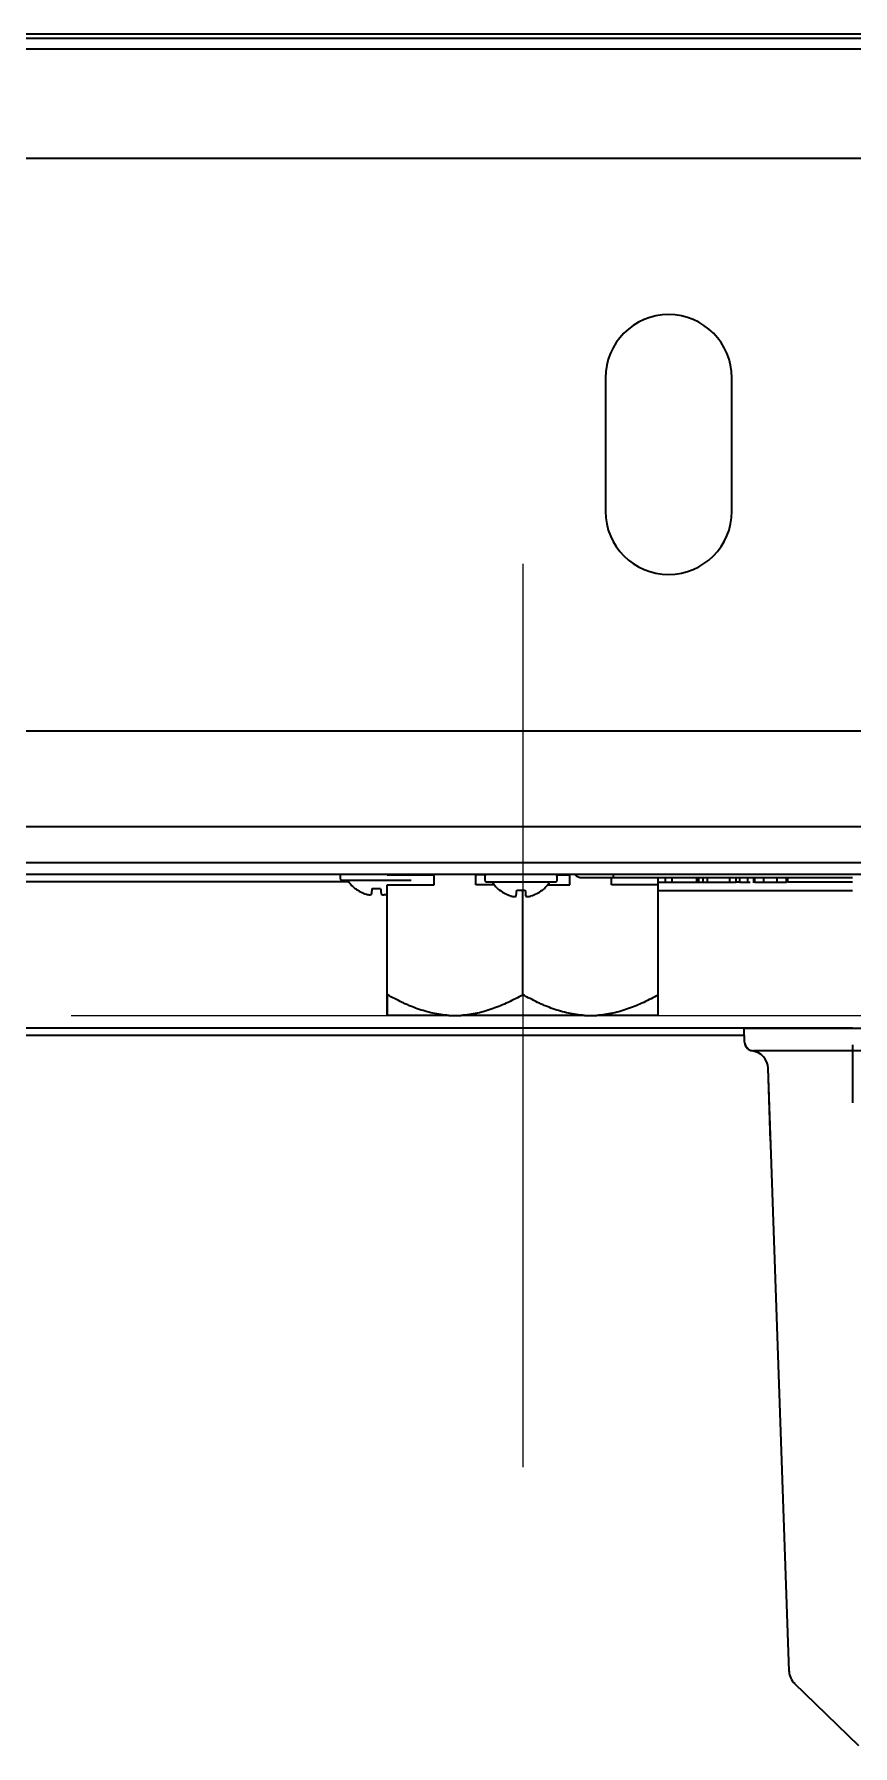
# Model space of a CAD drawing. Extents: x -760 to 4209, y 5795 to 10697.
# Drawn here: x 2443.2 to 2533.8, y 9448.5 to 9637.9 of the extents above; entities that cross this region are included whole.
import ezdxf

# ---------------------------------------------------------------- set-up
doc = ezdxf.new("R2010")
doc.units = 0
doc.header["$LTSCALE"] = 5
doc.layers.get('0').update_dxf_attribs({"linetype": 'CONTINUOUS', "lineweight": 0})
doc.layers.add('1', color=7, linetype='CONTINUOUS', true_color=0xffffff)

msp = doc.modelspace()

# ---------------------------------------------------------------- linework, layer by layer
at = {"color": 1}
for p, q in [((2497.26, 9579.32), (2497.26, 9479.32)), ((2447.26, 9529.32), (2547.26, 9529.32))]:
    msp.add_line(p, q, dxfattribs=at)
at = {"layer": '1', "color": 7, "linetype": 'Continuous', "lineweight": 35}
for p, q in [((2643.55, 9637.95), (1916.55, 9637.95)), ((2641.55, 9637.49), (1918.55, 9637.49)), ((2641.55, 9636.29), (1918.55, 9636.29)), ((1916.55, 9624.22), (2643.55, 9624.22)), ((2506.4, 9599.9), (2506.4, 9585.14)), ((2520.4, 9585.14), (2520.4, 9599.9)), ((1916.55, 9560.82), (2643.55, 9560.82)), ((2643.55, 9550.19), (1916.05, 9550.19)), ((1916.05, 9546.25), (2643.55, 9546.25)), ((2708.05, 9544.92), (1852.05, 9544.92)), ((2477.05, 9544.92), (2477.05, 9544.52)), ((2484.9, 9544.27), (2477.2, 9544.27)), ((2482.26, 9544.87), (2482.26, 9544.92)), ((2482.26, 9544.87), (2487.46, 9544.87)), ((2482.26, 9544.87), (2482.26, 9544.87)), ((2487.46, 9543.77), (2487.46, 9544.87)), ((2492.07, 9543.77), (2492.07, 9544.87)), ((2493.1, 9544.87), (2492.07, 9544.87)), ((2493.05, 9544.72), (2493.05, 9544.32)), ((2501.01, 9544.87), (2502.46, 9544.87)), ((2501.05, 9544.32), (2501.05, 9544.72)), ((2502.46, 9543.77), (2502.46, 9544.87)), ((2507.07, 9543.77), (2507.07, 9544.55)), ((2533.76, 9544.55), (2507.32, 9544.55)), ((2512.26, 9543.77), (2512.26, 9544.55)), ((2513.04, 9544.05), (2513.04, 9544.55)), ((2513.8, 9544.05), (2513.8, 9544.55)), ((2516.54, 9544.05), (2516.54, 9544.55)), ((2516.76, 9544.05), (2516.76, 9544.55)), ((2517.23, 9544.05), (2517.23, 9544.55)), ((2517.69, 9544.05), (2517.69, 9544.55)), ((2520.19, 9544.05), (2520.19, 9544.55)), ((2520.87, 9544.05), (2520.87, 9544.55)), ((2521.28, 9544.05), (2521.28, 9544.55)), ((2522.15, 9544.05), (2522.15, 9544.55)), ((2522.78, 9544.55), (2522.78, 9543.98)), ((2522.93, 9544.05), (2522.93, 9544.55)), ((2523.93, 9544.05), (2523.93, 9544.55)), ((2525.43, 9544.05), (2525.43, 9544.55)), ((2526.44, 9544.05), (2526.44, 9544.55)), ((2526.59, 9544.05), (2526.59, 9544.55)), ((2477.99, 9544.12), (2355.54, 9544.12)), ((2482.26, 9543.77), (2487.46, 9543.77)), ((2482.26, 9531.62), (2482.26, 9543.77)), ((2482.26, 9531.62), (2482.26, 9542.77)), ((2494.1, 9543.77), (2492.07, 9543.77)), ((2500.9, 9544.07), (2493.2, 9544.07)), ((2497.26, 9531.62), (2497.26, 9543.18)), ((2500.01, 9543.77), (2502.46, 9543.77)), ((2512.26, 9543.77), (2507.07, 9543.77)), ((2512.26, 9531.62), (2512.26, 9543.77)), ((2533.76, 9543.12), (2512.27, 9543.12)), ((2515.09, 9543.98), (2515.09, 9544.05)), ((2520.87, 9544.12), (2521.28, 9544.12)), ((2522.87, 9544.05), (2522.87, 9543.98)), ((2526.59, 9544.12), (2533.76, 9544.12)), ((2489.08, 9529.32), (2482.26, 9529.32)), ((2482.26, 9529.32), (2482.26, 9529.32)), ((2489.08, 9529.32), (2490.44, 9529.32)), ((2504.08, 9529.32), (2490.44, 9529.32)), ((2504.08, 9529.32), (2505.44, 9529.32)), ((2512.26, 9529.32), (2505.44, 9529.32)), ((2533.75, 9527.92), (2001.51, 9527.91)), ((2521.81, 9526.37), (2521.75, 9527.9)), ((2521.75, 9527.9), (2523.22, 9527.9)), ((2521.75, 9527.9), (2523.22, 9527.9)), ((2521.81, 9526.37), (2521.75, 9527.9)), ((2523.22, 9527.9), (2533.75, 9527.9)), ((2523.22, 9527.9), (2534.8, 9527.9)), ((2527.28, 9527.92), (2527.28, 9527.9)), ((2527.28, 9527.92), (2527.28, 9527.9)), ((2355.42, 9527.12), (2521.78, 9527.12)), ((2523.98, 9525.4), (2522.81, 9525.4)), ((2523.98, 9525.4), (2522.81, 9525.4)), ((2533.75, 9525.4), (2523.98, 9525.4)), ((2535.56, 9525.4), (2523.98, 9525.4)), ((2533.75, 9526.07), (2533.75, 9519.64)), ((2533.75, 9526.07), (2533.75, 9519.64)), ((2524.69, 9515.4), (2524.41, 9523.47)), ((2526.74, 9456.71), (2524.41, 9523.47)), ((2526.74, 9456.7), (2526.74, 9456.71)), ((2534.47, 9448.46), (2527.35, 9455.34))]:
    msp.add_line(p, q, dxfattribs=at)
for centre, radius, start, end in [((2513.4, 9599.9), 7, 0, 180), ((2513.4, 9585.14), 7, 180, 0), ((2477.34, 9544.52), 0.283, 180, 241.9275), ((2481.05, 9546.27), 3.74, 212.3241, 230.6111), ((2493.34, 9544.72), 0.283, 135.0997, 180), ((2493.34, 9544.32), 0.283, 180, 241.9275), ((2500.77, 9544.32), 0.283, 298.0725, 0), ((2500.77, 9544.72), 0.283, 0, 44.9003), ((2497.05, 9546.07), 3.74, 212.3241, 230.6111), ((2497.05, 9546.07), 3.74, 309.3791, 327.6759), ((2522.81, 9526.4), 1, 182, 270), ((2522.81, 9526.4), 1, 182, 270), ((2522.81, 9526.38), 1, 182, 262.3764), ((2522.41, 9523.4), 2, 2, 82.3764), ((2522.41, 9523.4), 2, 2, 82.3764), ((2528.74, 9456.77), 2, 182, 226)]:
    msp.add_arc(centre, radius, start, end, dxfattribs=at)
for centre, major_axis, ratio, start_param, end_param in [((2481.05, 9546.29), (3.62, 0.87), 0.997235, 3.804658, 4.177379), ((2480.8, 9546.33), (0.81, 3.6), 0.902278, 3.129444, 3.24631), ((2480.5, 9546.33), (0.38, 3.67), 0.420739, 3.280106, 3.396972), ((2480.76, 9546.29), (0.27, 3.72), 0.017407, 3.440796, 3.813517), ((2481.35, 9546.29), (0.27, -3.72), 0.017407, 5.611261, 5.983982), ((2481.61, 9546.33), (0.38, -3.67), 0.420739, 6.027806, 6.144672), ((2481.31, 9546.33), (0.81, -3.6), 0.902278, 6.178468, 6.295334), ((2497.05, 9546.09), (3.62, 0.87), 0.997235, 3.804658, 4.177379), ((2496.8, 9546.13), (0.81, 3.6), 0.902278, 3.129444, 3.24631), ((2496.5, 9546.13), (0.38, 3.67), 0.420739, 3.280106, 3.396972), ((2496.76, 9546.09), (0.27, 3.72), 0.017407, 3.440796, 3.813517), ((2497.35, 9546.09), (0.27, -3.72), 0.017407, 5.611261, 5.983982), ((2497.61, 9546.13), (0.38, -3.67), 0.420739, 6.027806, 6.144672), ((2497.31, 9546.13), (0.81, -3.6), 0.902278, 6.178468, 6.295334), ((2497.06, 9546.09), (3.62, -0.87), 0.997235, 5.247399, 5.62012), ((2528.74, 9456.78), (-2, -0.07), 0.99882, 0, 0.769766)]:
    msp.add_ellipse(centre, major_axis=major_axis, ratio=ratio, start_param=start_param, end_param=end_param, dxfattribs=at)
for points, knots in [([(2503.79, 9544.55), (2503.72, 9544.55), (2503.66, 9544.55), (2503.53, 9544.58), (2503.47, 9544.6), (2503.35, 9544.65), (2503.29, 9544.68), (2503.18, 9544.75), (2503.13, 9544.79), (2503.09, 9544.83)], [0, 0, 0, 0, 0.25, 0.25, 0.5, 0.5, 0.75, 0.75, 1, 1, 1, 1]), ([(2507.32, 9544.55), (2507.2, 9544.55), (2507.09, 9544.55), (2506.92, 9544.55), (2506.86, 9544.55), (2506.75, 9544.55), (2506.69, 9544.55), (2506.58, 9544.55), (2506.52, 9544.55), (2506.41, 9544.55), (2506.3, 9544.55), (2506.19, 9544.55), (2506.08, 9544.55), (2506.03, 9544.55), (2505.87, 9544.55), (2505.77, 9544.55), (2505.57, 9544.55), (2505.47, 9544.55), (2505.28, 9544.55), (2505.19, 9544.55), (2505.05, 9544.55), (2505.01, 9544.55), (2504.92, 9544.55), (2504.88, 9544.55), (2504.76, 9544.55), (2504.68, 9544.55), (2504.54, 9544.55), (2504.47, 9544.55), (2504.37, 9544.55), (2504.34, 9544.55), (2504.3, 9544.55), (2504.28, 9544.55), (2504.25, 9544.55), (2504.24, 9544.55), (2504.17, 9544.55), (2504.12, 9544.55), (2504.03, 9544.55), (2503.99, 9544.55), (2503.92, 9544.55), (2503.89, 9544.55), (2503.86, 9544.55), (2503.85, 9544.55), (2503.84, 9544.55), (2503.84, 9544.55), (2503.82, 9544.55), (2503.82, 9544.55), (2503.8, 9544.55), (2503.8, 9544.55), (2503.79, 9544.55), (2503.79, 9544.55), (2503.79, 9544.55)], [0, 0, 0, 0, 0.0625, 0.0625, 0.09375, 0.09375, 0.125, 0.125, 0.15625, 0.15625, 0.1875, 0.21875, 0.21875, 0.25, 0.25, 0.3125, 0.3125, 0.375, 0.375, 0.4375, 0.4375, 0.46875, 0.46875, 0.5, 0.5, 0.5625, 0.5625, 0.625, 0.625, 0.65625, 0.65625, 0.671875, 0.671875, 0.6875, 0.6875, 0.75, 0.75, 0.8125, 0.8125, 0.875, 0.875, 0.890625, 0.890625, 0.90625, 0.90625, 0.9375, 0.9375, 0.96875, 0.96875, 1, 1, 1, 1]), ([(2507.32, 9544.55), (2507.32, 9544.55), (2507.32, 9544.55), (2507.31, 9544.58), (2507.31, 9544.6), (2507.31, 9544.65), (2507.31, 9544.68), (2507.31, 9544.75), (2507.31, 9544.79), (2507.31, 9544.83)], [0, 0, 0, 0, 0.25, 0.25, 0.5, 0.5, 0.75, 0.75, 1, 1, 1, 1]), ([(2478.68, 9543.38), (2478.69, 9543.38), (2478.7, 9543.36), (2478.73, 9543.35), (2478.76, 9543.34), (2478.78, 9543.34), (2478.8, 9543.34), (2478.8, 9543.34), (2478.8, 9543.34), (2478.81, 9543.34), (2478.81, 9543.34), (2478.81, 9543.34), (2478.81, 9543.34), (2478.81, 9543.34), (2478.81, 9543.34), (2478.81, 9543.34), (2478.81, 9543.34)], [0, 0, 0, 0, 0.134719, 0.39601, 0.605093, 0.758296, 0.853566, 0.89743, 0.905102, 0.907409, 0.909051, 0.911013, 0.914396, 0.922569, 0.955126, 1, 1, 1, 1]), ([(2480.59, 9543.38), (2480.63, 9543.38), (2480.66, 9543.38), (2480.74, 9543.38), (2480.82, 9543.38), (2480.9, 9543.38), (2480.98, 9543.38), (2481.02, 9543.38), (2481.13, 9543.38), (2481.21, 9543.38), (2481.33, 9543.38), (2481.37, 9543.38), (2481.45, 9543.38), (2481.48, 9543.38), (2481.52, 9543.38)], [0, 0, 0, 0, 0.125, 0.125, 0.25, 0.375, 0.375, 0.5, 0.5, 0.75, 0.75, 0.875, 0.875, 1, 1, 1, 1]), ([(2494.68, 9543.18), (2494.69, 9543.18), (2494.7, 9543.16), (2494.73, 9543.15), (2494.76, 9543.14), (2494.78, 9543.14), (2494.8, 9543.14), (2494.8, 9543.14), (2494.8, 9543.14), (2494.81, 9543.14), (2494.81, 9543.14), (2494.81, 9543.14), (2494.81, 9543.14), (2494.81, 9543.14), (2494.81, 9543.14), (2494.81, 9543.14), (2494.81, 9543.14)], [0, 0, 0, 0, 0.134719, 0.39601, 0.605093, 0.758296, 0.853566, 0.89743, 0.905102, 0.907409, 0.909051, 0.911013, 0.914396, 0.922569, 0.955126, 1, 1, 1, 1]), ([(2496.59, 9543.18), (2496.63, 9543.18), (2496.66, 9543.18), (2496.74, 9543.18), (2496.82, 9543.18), (2496.9, 9543.18), (2496.98, 9543.18), (2497.02, 9543.18), (2497.13, 9543.18), (2497.21, 9543.18), (2497.33, 9543.18), (2497.37, 9543.18), (2497.45, 9543.18), (2497.48, 9543.18), (2497.52, 9543.18)], [0, 0, 0, 0, 0.125, 0.125, 0.25, 0.375, 0.375, 0.5, 0.5, 0.75, 0.75, 0.875, 0.875, 1, 1, 1, 1]), ([(2499.3, 9543.14), (2499.3, 9543.14), (2499.3, 9543.14), (2499.3, 9543.14), (2499.3, 9543.14), (2499.3, 9543.14), (2499.3, 9543.14), (2499.3, 9543.14), (2499.31, 9543.14), (2499.32, 9543.14), (2499.33, 9543.14), (2499.37, 9543.14), (2499.4, 9543.16), (2499.42, 9543.17), (2499.43, 9543.18)], [0, 0, 0, 0, 0.224485, 0.543492, 0.578376, 0.58397, 0.58494, 0.585873, 0.587908, 0.610022, 0.664923, 0.762436, 0.906816, 1, 1, 1, 1]), ([(2523.93, 9544.05), (2523.7, 9544.05), (2523.5, 9544.05), (2523.16, 9544.05), (2523.02, 9544.05), (2522.93, 9544.05)], [0, 0, 0, 0, 0.5, 0.5, 1, 1, 1, 1]), ([(2525.43, 9544.05), (2525.19, 9544.05), (2524.95, 9544.05), (2524.41, 9544.05), (2524.16, 9544.05), (2523.93, 9544.05)], [0, 0, 0, 0, 0.495652, 0.495652, 1, 1, 1, 1]), ([(2526.44, 9544.05), (2526.34, 9544.05), (2526.2, 9544.05), (2525.86, 9544.05), (2525.66, 9544.05), (2525.43, 9544.05)], [0, 0, 0, 0, 0.502444, 0.502444, 1, 1, 1, 1]), ([(2489.08, 9529.32), (2488.48, 9529.36), (2487.89, 9529.44), (2486.73, 9529.69), (2486.15, 9529.86), (2485.3, 9530.16), (2485.02, 9530.27), (2484.59, 9530.45), (2484.45, 9530.51), (2484.24, 9530.6), (2484.17, 9530.63), (2484.04, 9530.7), (2483.69, 9530.86), (2483.07, 9531.17), (2482.53, 9531.47), (2482.26, 9531.62)], [0, 0, 0, 0, 0.25, 0.25, 0.5, 0.5, 0.625, 0.625, 0.6875, 0.6875, 0.71875, 0.71875, 0.75, 0.875, 1, 1, 1, 1]), ([(2482.26, 9531.62), (2482.26, 9531.31), (2482.26, 9530.74), (2482.26, 9530.27), (2482.26, 9529.87), (2482.26, 9529.7), (2482.26, 9529.54), (2482.26, 9529.51), (2482.26, 9529.47), (2482.26, 9529.46), (2482.26, 9529.43), (2482.26, 9529.38), (2482.26, 9529.34), (2482.26, 9529.32)], [0, 0, 0, 0, 0.25, 0.5, 0.5, 0.75, 0.75, 0.8125, 0.8125, 0.84375, 0.84375, 0.875, 1, 1, 1, 1]), ([(2482.26, 9529.32), (2482.26, 9529.36), (2482.26, 9529.44), (2482.26, 9529.69), (2482.26, 9529.86), (2482.26, 9530.16), (2482.26, 9530.27), (2482.26, 9530.45), (2482.26, 9530.51), (2482.26, 9530.6), (2482.26, 9530.63), (2482.26, 9530.7), (2482.26, 9530.86), (2482.26, 9531.17), (2482.26, 9531.47), (2482.26, 9531.62)], [0, 0, 0, 0, 0.25, 0.25, 0.5, 0.5, 0.625, 0.625, 0.6875, 0.6875, 0.71875, 0.71875, 0.75, 0.875, 1, 1, 1, 1]), ([(2497.26, 9531.62), (2496.73, 9531.31), (2495.65, 9530.74), (2494.53, 9530.27), (2493.4, 9529.87), (2492.82, 9529.7), (2492.09, 9529.54), (2491.94, 9529.51), (2491.72, 9529.47), (2491.64, 9529.46), (2491.49, 9529.43), (2491.12, 9529.38), (2490.74, 9529.34), (2490.44, 9529.32)], [0, 0, 0, 0, 0.25, 0.5, 0.5, 0.75, 0.75, 0.8125, 0.8125, 0.84375, 0.84375, 0.875, 1, 1, 1, 1]), ([(2504.08, 9529.32), (2503.48, 9529.36), (2502.89, 9529.44), (2501.73, 9529.69), (2501.15, 9529.86), (2500.3, 9530.16), (2500.02, 9530.27), (2499.59, 9530.45), (2499.45, 9530.51), (2499.24, 9530.6), (2499.17, 9530.63), (2499.04, 9530.7), (2498.69, 9530.86), (2498.07, 9531.17), (2497.53, 9531.47), (2497.26, 9531.62)], [0, 0, 0, 0, 0.25, 0.25, 0.5, 0.5, 0.625, 0.625, 0.6875, 0.6875, 0.71875, 0.71875, 0.75, 0.875, 1, 1, 1, 1]), ([(2512.26, 9531.62), (2511.73, 9531.31), (2510.65, 9530.74), (2509.53, 9530.27), (2508.4, 9529.87), (2507.82, 9529.7), (2507.09, 9529.54), (2506.94, 9529.51), (2506.72, 9529.47), (2506.64, 9529.46), (2506.49, 9529.43), (2506.12, 9529.38), (2505.74, 9529.34), (2505.44, 9529.32)], [0, 0, 0, 0, 0.25, 0.5, 0.5, 0.75, 0.75, 0.8125, 0.8125, 0.84375, 0.84375, 0.875, 1, 1, 1, 1]), ([(2512.26, 9529.32), (2512.26, 9529.36), (2512.26, 9529.44), (2512.26, 9529.69), (2512.26, 9529.86), (2512.26, 9530.16), (2512.26, 9530.27), (2512.26, 9530.45), (2512.26, 9530.51), (2512.26, 9530.6), (2512.26, 9530.63), (2512.26, 9530.7), (2512.26, 9530.86), (2512.26, 9531.17), (2512.26, 9531.47), (2512.26, 9531.62)], [0, 0, 0, 0, 0.25, 0.25, 0.5, 0.5, 0.625, 0.625, 0.6875, 0.6875, 0.71875, 0.71875, 0.75, 0.875, 1, 1, 1, 1])]:
    msp.add_open_spline(points, degree=3, knots=knots, dxfattribs=at)
for points in [[(2513.04, 9544.05), (2512.78, 9544.05), (2512.52, 9544.05), (2512.26, 9544.05)], [(2513.8, 9544.05), (2513.54, 9544.05), (2513.29, 9544.05), (2513.04, 9544.05)], [(2516.54, 9544.05), (2515.62, 9544.05), (2514.71, 9544.05), (2513.8, 9544.05)], [(2516.76, 9544.05), (2516.69, 9544.05), (2516.61, 9544.05), (2516.54, 9544.05)], [(2517.23, 9544.05), (2517.08, 9544.05), (2516.92, 9544.05), (2516.76, 9544.05)], [(2517.69, 9544.05), (2517.54, 9544.05), (2517.38, 9544.05), (2517.23, 9544.05)], [(2520.19, 9544.05), (2519.35, 9544.05), (2518.52, 9544.05), (2517.69, 9544.05)], [(2520.87, 9544.05), (2520.64, 9544.05), (2520.41, 9544.05), (2520.19, 9544.05)], [(2522.15, 9544.05), (2521.82, 9544.05), (2521.53, 9544.05), (2521.28, 9544.05)], [(2522.42, 9544.05), (2522.33, 9544.05), (2522.24, 9544.05), (2522.15, 9544.05)], [(2521.81, 9526.34), (2521.81, 9526.34), (2521.81, 9526.34), (2521.81, 9526.34)]]:
    msp.add_open_spline(points, degree=3, dxfattribs=at)

doc.saveas('drawing.dxf')
